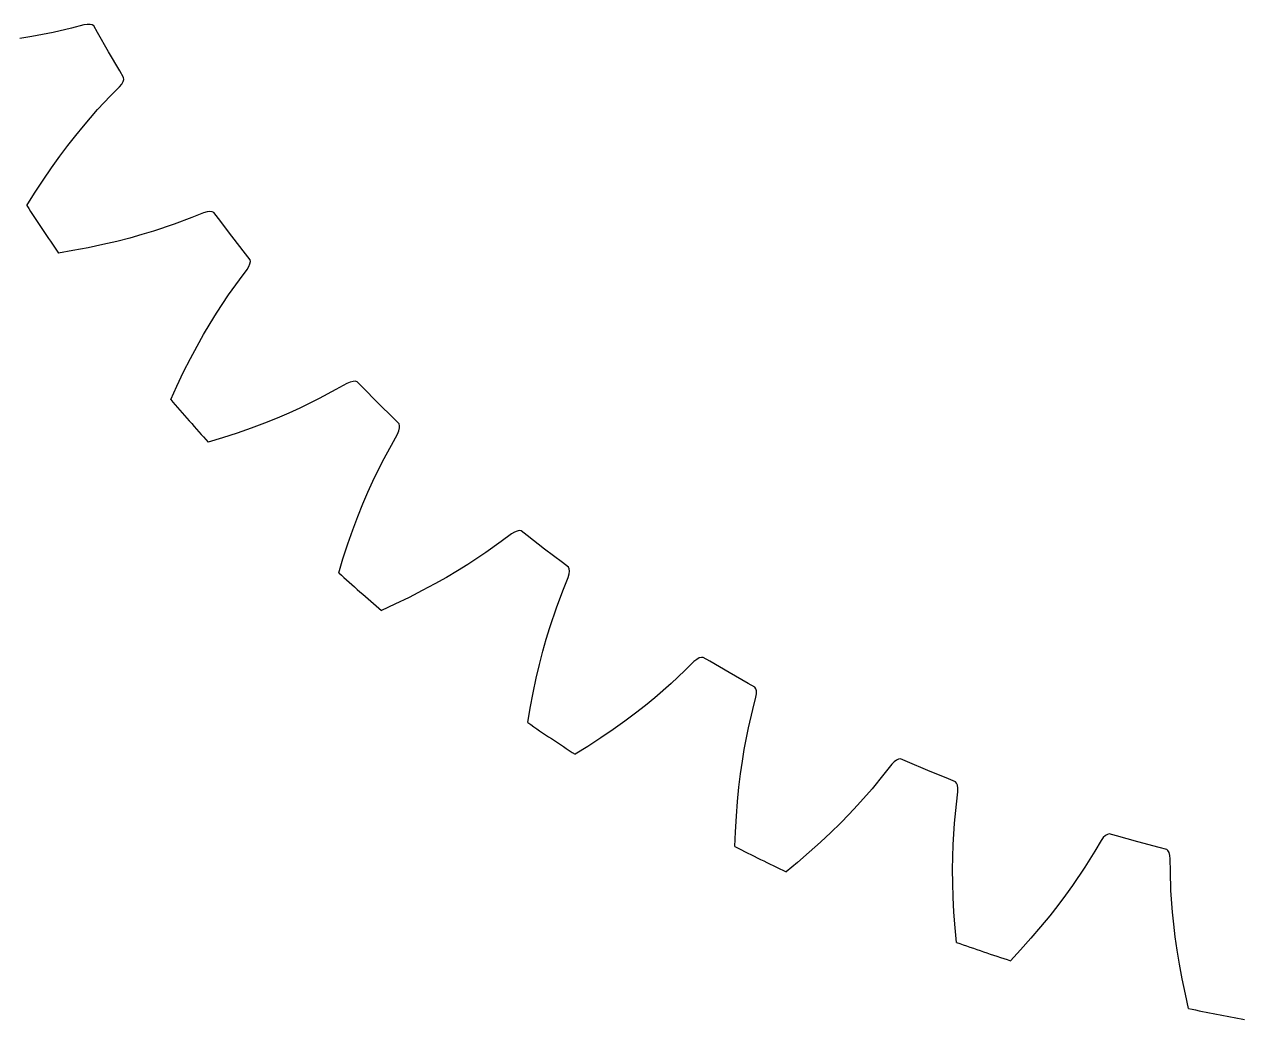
# Model space of a CAD drawing. Extents: x -10.5 to 82.5, y -37.5 to 37.5.
# Drawn here: x 13.45 to 38.25, y -36.89 to -16.67 of the extents above; entities that cross this region are included whole.
import ezdxf

# ---------------------------------------------------------------- set-up
doc = ezdxf.new("R2010")
doc.units = 0

msp = doc.modelspace()

# ---------------------------------------------------------------- linework, layer by layer
at = {"layer": 'layer0'}
for p, q in [((14.037, -16.83), (13.602, -16.915)), ((14.41, -16.741), (14.037, -16.83)), ((14.66, -16.677), (14.41, -16.741)), ((14.731, -16.668), (14.66, -16.677)), ((14.789, -16.669), (14.731, -16.668)), ((14.834, -16.679), (14.789, -16.669)), ((14.865, -16.699), (14.834, -16.679)), ((14.942, -16.833), (14.865, -16.699)), ((15.165, -17.225), (14.942, -16.833)), ((13.602, -16.915), (13.36, -16.954)), ((15.393, -17.614), (15.165, -17.225)), ((15.471, -17.748), (15.393, -17.614)), ((15.431, -17.88), (15.459, -17.829)), ((15.459, -17.829), (15.472, -17.785)), ((15.472, -17.785), (15.471, -17.748)), ((15.207, -18.121), (15.387, -17.937)), ((15.387, -17.937), (15.431, -17.88)), ((14.943, -18.399), (15.207, -18.121)), ((14.652, -18.734), (14.943, -18.399)), ((14.497, -18.924), (14.652, -18.734)), ((14.338, -19.127), (14.497, -18.924)), ((14.174, -19.346), (14.338, -19.127)), ((13.835, -19.831), (14.006, -19.581)), ((14.006, -19.581), (14.174, -19.346)), ((13.66, -20.096), (13.835, -19.831)), ((13.502, -20.349), (13.66, -20.096)), ((17.096, -20.494), (16.857, -20.591)), ((17.166, -20.476), (17.096, -20.494)), ((17.223, -20.47), (17.166, -20.476)), ((17.269, -20.474), (17.223, -20.47)), ((17.302, -20.49), (17.269, -20.474)), ((17.397, -20.612), (17.302, -20.49)), ((16.499, -20.727), (16.079, -20.868)), ((16.857, -20.591), (16.499, -20.727)), ((17.669, -20.972), (17.397, -20.612)), ((15.33, -21.076), (15.049, -21.142)), ((15.595, -21.008), (15.33, -21.076)), ((15.844, -20.939), (15.595, -21.008)), ((16.079, -20.868), (15.844, -20.939)), ((17.946, -21.328), (17.669, -20.972)), ((14.44, -21.264), (14.146, -21.313)), ((14.752, -21.204), (14.44, -21.264)), ((15.049, -21.142), (14.752, -21.204)), ((18.04, -21.451), (17.946, -21.328)), ((18.018, -21.586), (18.039, -21.532)), ((18.039, -21.532), (18.046, -21.487)), ((18.046, -21.487), (18.04, -21.451)), ((17.827, -21.855), (17.982, -21.649)), ((17.982, -21.649), (18.018, -21.586)), ((17.602, -22.165), (17.827, -21.855)), ((17.357, -22.535), (17.602, -22.165)), ((17.228, -22.743), (17.357, -22.535)), ((17.097, -22.966), (17.228, -22.743)), ((16.963, -23.204), (17.097, -22.966)), ((16.827, -23.459), (16.963, -23.204)), ((16.69, -23.729), (16.827, -23.459)), ((16.552, -24.015), (16.69, -23.729)), ((16.427, -24.287), (16.552, -24.015)), ((20.01, -23.961), (19.785, -24.088)), ((20.076, -23.934), (20.01, -23.961)), ((20.133, -23.92), (20.076, -23.934)), ((20.179, -23.919), (20.133, -23.92)), ((20.214, -23.93), (20.179, -23.919)), ((20.323, -24.039), (20.214, -23.93)), ((20.64, -24.36), (20.323, -24.039)), ((19.448, -24.27), (19.05, -24.465)), ((19.785, -24.088), (19.448, -24.27)), ((19.05, -24.465), (18.827, -24.565)), ((20.961, -24.677), (20.64, -24.36)), ((18.335, -24.768), (18.065, -24.87)), ((18.588, -24.667), (18.335, -24.768)), ((18.827, -24.565), (18.588, -24.667)), ((21.07, -24.786), (20.961, -24.677)), ((21.081, -24.821), (21.07, -24.786)), ((17.779, -24.971), (17.477, -25.071)), ((18.065, -24.87), (17.779, -24.971)), ((20.912, -25.215), (21.039, -24.99)), ((21.039, -24.99), (21.066, -24.924)), ((21.066, -24.924), (21.08, -24.867)), ((21.08, -24.867), (21.081, -24.821)), ((17.477, -25.071), (17.192, -25.158)), ((20.73, -25.552), (20.912, -25.215)), ((20.535, -25.95), (20.73, -25.552)), ((20.435, -26.173), (20.535, -25.95)), ((20.333, -26.412), (20.435, -26.173)), ((20.232, -26.665), (20.333, -26.412)), ((20.13, -26.935), (20.232, -26.665)), ((20.029, -27.221), (20.13, -26.935)), ((23.351, -27.018), (23.145, -27.173)), ((23.414, -26.982), (23.351, -27.018)), ((23.468, -26.961), (23.414, -26.982)), ((23.513, -26.954), (23.468, -26.961)), ((23.549, -26.96), (23.513, -26.954)), ((23.672, -27.054), (23.549, -26.96)), ((19.929, -27.523), (20.029, -27.221)), ((23.145, -27.173), (22.835, -27.398)), ((24.028, -27.331), (23.672, -27.054)), ((19.842, -27.808), (19.929, -27.523)), ((22.835, -27.398), (22.465, -27.643)), ((24.388, -27.603), (24.028, -27.331)), ((22.257, -27.772), (22.034, -27.903)), ((22.465, -27.643), (22.257, -27.772)), ((24.51, -27.698), (24.388, -27.603)), ((24.526, -27.731), (24.51, -27.698)), ((24.53, -27.777), (24.526, -27.731)), ((22.034, -27.903), (21.796, -28.037)), ((24.409, -28.143), (24.506, -27.904)), ((24.506, -27.904), (24.524, -27.834)), ((24.524, -27.834), (24.53, -27.777)), ((21.541, -28.173), (21.271, -28.31)), ((21.796, -28.037), (21.541, -28.173)), ((24.273, -28.501), (24.409, -28.143)), ((20.985, -28.448), (20.713, -28.573)), ((21.271, -28.31), (20.985, -28.448)), ((24.132, -28.921), (24.273, -28.501)), ((24.061, -29.156), (24.132, -28.921)), ((23.992, -29.405), (24.061, -29.156)), ((23.924, -29.67), (23.992, -29.405)), ((23.858, -29.951), (23.924, -29.67)), ((27.063, -29.613), (26.879, -29.793)), ((27.12, -29.569), (27.063, -29.613)), ((27.171, -29.541), (27.12, -29.569)), ((27.215, -29.528), (27.171, -29.541)), ((27.252, -29.529), (27.215, -29.528)), ((27.386, -29.607), (27.252, -29.529)), ((27.775, -29.835), (27.386, -29.607)), ((23.796, -30.248), (23.858, -29.951)), ((26.879, -29.793), (26.601, -30.057)), ((28.167, -30.058), (27.775, -29.835)), ((23.736, -30.56), (23.796, -30.248)), ((26.601, -30.057), (26.266, -30.348)), ((28.301, -30.135), (28.167, -30.058)), ((28.321, -30.166), (28.301, -30.135)), ((28.331, -30.211), (28.321, -30.166)), ((28.332, -30.269), (28.331, -30.211)), ((26.076, -30.503), (25.873, -30.662)), ((26.266, -30.348), (26.076, -30.503)), ((28.259, -30.59), (28.323, -30.34)), ((28.323, -30.34), (28.332, -30.269)), ((23.687, -30.854), (23.736, -30.56)), ((25.873, -30.662), (25.654, -30.826)), ((28.17, -30.963), (28.259, -30.59)), ((25.419, -30.994), (25.169, -31.165)), ((25.654, -30.826), (25.419, -30.994)), ((28.085, -31.398), (28.17, -30.963)), ((25.169, -31.165), (24.904, -31.34)), ((24.904, -31.34), (24.651, -31.498)), ((28.046, -31.64), (28.085, -31.398)), ((28.01, -31.896), (28.046, -31.64)), ((31.081, -31.7), (30.923, -31.903)), ((31.133, -31.65), (31.081, -31.7)), ((31.18, -31.615), (31.133, -31.65)), ((31.221, -31.597), (31.18, -31.615)), ((31.258, -31.593), (31.221, -31.597)), ((31.401, -31.652), (31.258, -31.593)), ((31.817, -31.828), (31.401, -31.652)), ((27.977, -32.167), (28.01, -31.896)), ((30.923, -31.903), (30.681, -32.201)), ((32.234, -31.998), (31.817, -31.828)), ((27.949, -32.454), (27.977, -32.167)), ((30.681, -32.201), (30.388, -32.533)), ((32.377, -32.057), (32.234, -31.998)), ((32.401, -32.085), (32.377, -32.057)), ((32.417, -32.128), (32.401, -32.085)), ((32.426, -32.186), (32.417, -32.128)), ((32.426, -32.258), (32.426, -32.186)), ((27.925, -32.756), (27.949, -32.454)), ((32.395, -32.513), (32.426, -32.258)), ((30.22, -32.712), (30.038, -32.896)), ((30.388, -32.533), (30.22, -32.712)), ((32.355, -32.894), (32.395, -32.513)), ((27.907, -33.074), (27.925, -32.756)), ((30.038, -32.896), (29.843, -33.087)), ((32.328, -33.337), (32.355, -32.894)), ((27.896, -33.372), (27.907, -33.074)), ((29.843, -33.087), (29.632, -33.285)), ((35.382, -33.189), (35.338, -33.246)), ((35.424, -33.149), (35.382, -33.189)), ((35.464, -33.125), (35.424, -33.149)), ((35.499, -33.117), (35.464, -33.125)), ((35.649, -33.157), (35.499, -33.117)), ((36.084, -33.276), (35.649, -33.157)), ((29.632, -33.285), (29.407, -33.487)), ((32.321, -33.582), (32.328, -33.337)), ((35.207, -33.468), (35.007, -33.794)), ((35.338, -33.246), (35.207, -33.468)), ((36.52, -33.39), (36.084, -33.276)), ((36.67, -33.43), (36.52, -33.39)), ((36.696, -33.455), (36.67, -33.43)), ((36.718, -33.496), (36.696, -33.455)), ((29.166, -33.695), (28.936, -33.885)), ((29.407, -33.487), (29.166, -33.695)), ((32.318, -33.841), (32.321, -33.582)), ((36.734, -33.552), (36.718, -33.496)), ((36.744, -33.623), (36.734, -33.552)), ((36.747, -33.88), (36.744, -33.623)), ((32.321, -34.113), (32.318, -33.841)), ((35.007, -33.794), (34.759, -34.162)), ((36.757, -34.264), (36.747, -33.88)), ((32.331, -34.402), (32.321, -34.113)), ((34.759, -34.162), (34.616, -34.361)), ((32.347, -34.705), (32.331, -34.402)), ((34.616, -34.361), (34.46, -34.568)), ((36.788, -34.706), (36.757, -34.264)), ((32.37, -35.022), (32.347, -34.705)), ((34.46, -34.568), (34.292, -34.782)), ((36.812, -34.95), (36.788, -34.706)), ((34.292, -34.782), (34.108, -35.006)), ((36.844, -35.206), (36.812, -34.95)), ((32.399, -35.319), (32.37, -35.022)), ((34.108, -35.006), (33.911, -35.236)), ((36.883, -35.476), (36.844, -35.206)), ((33.911, -35.236), (33.7, -35.473)), ((33.7, -35.473), (33.496, -35.692)), ((36.929, -35.762), (36.883, -35.476)), ((36.985, -36.06), (36.929, -35.762)), ((37.05, -36.371), (36.985, -36.06)), ((37.116, -36.662), (37.05, -36.371))]:
    msp.add_line(p, q, dxfattribs=at)
for start, end in [(212.8644, 214.6356), (220.3644, 222.1356), (227.8644, 229.6356), (235.3644, 237.1356), (242.8644, 244.6356), (250.3644, 252.1356), (257.8644, 259.6356)]:
    msp.add_arc((45, 0), 37.5, start, end, dxfattribs=at)
at = {"layer": 'layer2'}
for p, q in [((14.037, -16.83), (13.602, -16.915)), ((14.41, -16.741), (14.037, -16.83)), ((14.66, -16.677), (14.41, -16.741)), ((14.731, -16.668), (14.66, -16.677)), ((14.789, -16.669), (14.731, -16.668)), ((14.834, -16.679), (14.789, -16.669)), ((14.865, -16.699), (14.834, -16.679)), ((14.942, -16.833), (14.865, -16.699)), ((15.165, -17.225), (14.942, -16.833)), ((13.602, -16.915), (13.36, -16.954)), ((15.393, -17.614), (15.165, -17.225)), ((15.471, -17.748), (15.393, -17.614)), ((15.431, -17.88), (15.459, -17.829)), ((15.459, -17.829), (15.472, -17.785)), ((15.472, -17.785), (15.471, -17.748)), ((15.207, -18.121), (15.387, -17.937)), ((15.387, -17.937), (15.431, -17.88)), ((14.943, -18.399), (15.207, -18.121)), ((14.652, -18.734), (14.943, -18.399)), ((14.497, -18.924), (14.652, -18.734)), ((14.338, -19.127), (14.497, -18.924)), ((14.174, -19.346), (14.338, -19.127)), ((13.835, -19.831), (14.006, -19.581)), ((14.006, -19.581), (14.174, -19.346)), ((13.66, -20.096), (13.835, -19.831)), ((13.502, -20.349), (13.66, -20.096)), ((17.096, -20.494), (16.857, -20.591)), ((17.166, -20.476), (17.096, -20.494)), ((17.223, -20.47), (17.166, -20.476)), ((17.269, -20.474), (17.223, -20.47)), ((17.302, -20.49), (17.269, -20.474)), ((17.397, -20.612), (17.302, -20.49)), ((16.499, -20.727), (16.079, -20.868)), ((16.857, -20.591), (16.499, -20.727)), ((17.669, -20.972), (17.397, -20.612)), ((15.33, -21.076), (15.049, -21.142)), ((15.595, -21.008), (15.33, -21.076)), ((15.844, -20.939), (15.595, -21.008)), ((16.079, -20.868), (15.844, -20.939)), ((17.946, -21.328), (17.669, -20.972)), ((14.44, -21.264), (14.146, -21.313)), ((14.752, -21.204), (14.44, -21.264)), ((15.049, -21.142), (14.752, -21.204)), ((18.04, -21.451), (17.946, -21.328)), ((18.018, -21.586), (18.039, -21.532)), ((18.039, -21.532), (18.046, -21.487)), ((18.046, -21.487), (18.04, -21.451)), ((17.827, -21.855), (17.982, -21.649)), ((17.982, -21.649), (18.018, -21.586)), ((17.602, -22.165), (17.827, -21.855)), ((17.357, -22.535), (17.602, -22.165)), ((17.228, -22.743), (17.357, -22.535)), ((17.097, -22.966), (17.228, -22.743)), ((16.963, -23.204), (17.097, -22.966)), ((16.827, -23.459), (16.963, -23.204)), ((16.69, -23.729), (16.827, -23.459)), ((16.552, -24.015), (16.69, -23.729)), ((16.427, -24.287), (16.552, -24.015)), ((20.01, -23.961), (19.785, -24.088)), ((20.076, -23.934), (20.01, -23.961)), ((20.133, -23.92), (20.076, -23.934)), ((20.179, -23.919), (20.133, -23.92)), ((20.214, -23.93), (20.179, -23.919)), ((20.323, -24.039), (20.214, -23.93)), ((20.64, -24.36), (20.323, -24.039)), ((19.448, -24.27), (19.05, -24.465)), ((19.785, -24.088), (19.448, -24.27)), ((19.05, -24.465), (18.827, -24.565)), ((20.961, -24.677), (20.64, -24.36)), ((18.335, -24.768), (18.065, -24.87)), ((18.588, -24.667), (18.335, -24.768)), ((18.827, -24.565), (18.588, -24.667)), ((21.07, -24.786), (20.961, -24.677)), ((21.081, -24.821), (21.07, -24.786)), ((17.779, -24.971), (17.477, -25.071)), ((18.065, -24.87), (17.779, -24.971)), ((20.912, -25.215), (21.039, -24.99)), ((21.039, -24.99), (21.066, -24.924)), ((21.066, -24.924), (21.08, -24.867)), ((21.08, -24.867), (21.081, -24.821)), ((17.477, -25.071), (17.192, -25.158)), ((20.73, -25.552), (20.912, -25.215)), ((20.535, -25.95), (20.73, -25.552)), ((20.435, -26.173), (20.535, -25.95)), ((20.333, -26.412), (20.435, -26.173)), ((20.232, -26.665), (20.333, -26.412)), ((20.13, -26.935), (20.232, -26.665)), ((20.029, -27.221), (20.13, -26.935)), ((23.351, -27.018), (23.145, -27.173)), ((23.414, -26.982), (23.351, -27.018)), ((23.468, -26.961), (23.414, -26.982)), ((23.513, -26.954), (23.468, -26.961)), ((23.549, -26.96), (23.513, -26.954)), ((23.672, -27.054), (23.549, -26.96)), ((19.929, -27.523), (20.029, -27.221)), ((23.145, -27.173), (22.835, -27.398)), ((24.028, -27.331), (23.672, -27.054)), ((19.842, -27.808), (19.929, -27.523)), ((22.835, -27.398), (22.465, -27.643)), ((24.388, -27.603), (24.028, -27.331)), ((22.257, -27.772), (22.034, -27.903)), ((22.465, -27.643), (22.257, -27.772)), ((24.51, -27.698), (24.388, -27.603)), ((24.526, -27.731), (24.51, -27.698)), ((24.53, -27.777), (24.526, -27.731)), ((22.034, -27.903), (21.796, -28.037)), ((24.409, -28.143), (24.506, -27.904)), ((24.506, -27.904), (24.524, -27.834)), ((24.524, -27.834), (24.53, -27.777)), ((21.541, -28.173), (21.271, -28.31)), ((21.796, -28.037), (21.541, -28.173)), ((24.273, -28.501), (24.409, -28.143)), ((20.985, -28.448), (20.713, -28.573)), ((21.271, -28.31), (20.985, -28.448)), ((24.132, -28.921), (24.273, -28.501)), ((24.061, -29.156), (24.132, -28.921)), ((23.992, -29.405), (24.061, -29.156)), ((23.924, -29.67), (23.992, -29.405)), ((23.858, -29.951), (23.924, -29.67)), ((27.063, -29.613), (26.879, -29.793)), ((27.12, -29.569), (27.063, -29.613)), ((27.171, -29.541), (27.12, -29.569)), ((27.215, -29.528), (27.171, -29.541)), ((27.252, -29.529), (27.215, -29.528)), ((27.386, -29.607), (27.252, -29.529)), ((27.775, -29.835), (27.386, -29.607)), ((23.796, -30.248), (23.858, -29.951)), ((26.879, -29.793), (26.601, -30.057)), ((28.167, -30.058), (27.775, -29.835)), ((23.736, -30.56), (23.796, -30.248)), ((26.601, -30.057), (26.266, -30.348)), ((28.301, -30.135), (28.167, -30.058)), ((28.321, -30.166), (28.301, -30.135)), ((28.331, -30.211), (28.321, -30.166)), ((28.332, -30.269), (28.331, -30.211)), ((26.076, -30.503), (25.873, -30.662)), ((26.266, -30.348), (26.076, -30.503)), ((28.259, -30.59), (28.323, -30.34)), ((28.323, -30.34), (28.332, -30.269)), ((23.687, -30.854), (23.736, -30.56)), ((25.873, -30.662), (25.654, -30.826)), ((28.17, -30.963), (28.259, -30.59)), ((25.419, -30.994), (25.169, -31.165)), ((25.654, -30.826), (25.419, -30.994)), ((28.085, -31.398), (28.17, -30.963)), ((25.169, -31.165), (24.904, -31.34)), ((24.904, -31.34), (24.651, -31.498)), ((28.046, -31.64), (28.085, -31.398)), ((28.01, -31.896), (28.046, -31.64)), ((31.081, -31.7), (30.923, -31.903)), ((31.133, -31.65), (31.081, -31.7)), ((31.18, -31.615), (31.133, -31.65)), ((31.221, -31.597), (31.18, -31.615)), ((31.258, -31.593), (31.221, -31.597)), ((31.401, -31.652), (31.258, -31.593)), ((31.817, -31.828), (31.401, -31.652)), ((27.977, -32.167), (28.01, -31.896)), ((30.923, -31.903), (30.681, -32.201)), ((32.234, -31.998), (31.817, -31.828)), ((27.949, -32.454), (27.977, -32.167)), ((30.681, -32.201), (30.388, -32.533)), ((32.377, -32.057), (32.234, -31.998)), ((32.401, -32.085), (32.377, -32.057)), ((32.417, -32.128), (32.401, -32.085)), ((32.426, -32.186), (32.417, -32.128)), ((32.426, -32.258), (32.426, -32.186)), ((27.925, -32.756), (27.949, -32.454)), ((32.395, -32.513), (32.426, -32.258)), ((30.22, -32.712), (30.038, -32.896)), ((30.388, -32.533), (30.22, -32.712)), ((32.355, -32.894), (32.395, -32.513)), ((27.907, -33.074), (27.925, -32.756)), ((30.038, -32.896), (29.843, -33.087)), ((32.328, -33.337), (32.355, -32.894)), ((27.896, -33.372), (27.907, -33.074)), ((29.843, -33.087), (29.632, -33.285)), ((35.382, -33.189), (35.338, -33.246)), ((35.424, -33.149), (35.382, -33.189)), ((35.464, -33.125), (35.424, -33.149)), ((35.499, -33.117), (35.464, -33.125)), ((35.649, -33.157), (35.499, -33.117)), ((36.084, -33.276), (35.649, -33.157)), ((29.632, -33.285), (29.407, -33.487)), ((32.321, -33.582), (32.328, -33.337)), ((35.207, -33.468), (35.007, -33.794)), ((35.338, -33.246), (35.207, -33.468)), ((36.52, -33.39), (36.084, -33.276)), ((36.67, -33.43), (36.52, -33.39)), ((36.696, -33.455), (36.67, -33.43)), ((36.718, -33.496), (36.696, -33.455)), ((29.166, -33.695), (28.936, -33.885)), ((29.407, -33.487), (29.166, -33.695)), ((32.318, -33.841), (32.321, -33.582)), ((36.734, -33.552), (36.718, -33.496)), ((36.744, -33.623), (36.734, -33.552)), ((36.747, -33.88), (36.744, -33.623)), ((32.321, -34.113), (32.318, -33.841)), ((35.007, -33.794), (34.759, -34.162)), ((36.757, -34.264), (36.747, -33.88)), ((32.331, -34.402), (32.321, -34.113)), ((34.759, -34.162), (34.616, -34.361)), ((32.347, -34.705), (32.331, -34.402)), ((34.616, -34.361), (34.46, -34.568)), ((36.788, -34.706), (36.757, -34.264)), ((32.37, -35.022), (32.347, -34.705)), ((34.46, -34.568), (34.292, -34.782)), ((36.812, -34.95), (36.788, -34.706)), ((34.292, -34.782), (34.108, -35.006)), ((36.844, -35.206), (36.812, -34.95)), ((32.399, -35.319), (32.37, -35.022)), ((34.108, -35.006), (33.911, -35.236)), ((36.883, -35.476), (36.844, -35.206)), ((33.911, -35.236), (33.7, -35.473)), ((33.7, -35.473), (33.496, -35.692)), ((36.929, -35.762), (36.883, -35.476)), ((36.985, -36.06), (36.929, -35.762)), ((37.05, -36.371), (36.985, -36.06)), ((37.116, -36.662), (37.05, -36.371))]:
    msp.add_line(p, q, dxfattribs=at)
for start, end in [(212.8644, 214.6356), (220.3644, 222.1356), (227.8644, 229.6356), (235.3644, 237.1356), (242.8644, 244.6356), (250.3644, 252.1356), (257.8644, 259.6356)]:
    msp.add_arc((45, 0), 37.5, start, end, dxfattribs=at)

doc.saveas('drawing.dxf')
